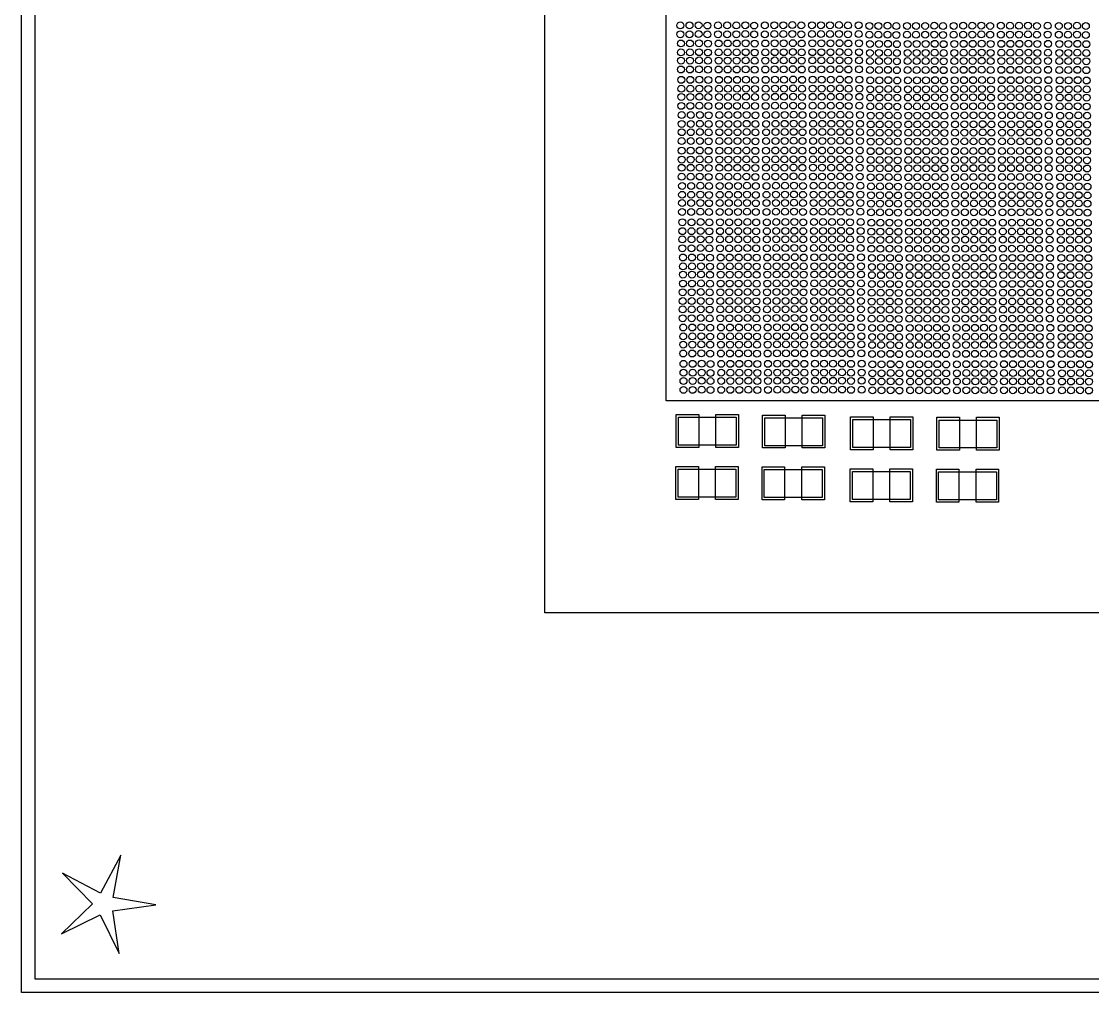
# Model space of a CAD drawing. Header units: millimetres. Extents: x 214 to 707, y -205 to 78.
# Drawn here: x 471 to 529.8, y -86.9 to -33.6 of the extents above; entities that cross this region are included whole.
import ezdxf

# ---------------------------------------------------------------- set-up
doc = ezdxf.new("R2010")
doc.units = ezdxf.units.MM
doc.layers.get('0').update_dxf_attribs({"linetype": 'CONTINUOUS', "lineweight": 25})

msp = doc.modelspace()

# ---------------------------------------------------------------- linework, layer by layer
for points in [[(471.035, 35.128), (601.182, 35.128), (601.182, -86.897), (471.035, -86.897)], [(471.787, 34.374), (600.498, 34.374), (600.498, -86.167), (471.787, -86.167)], [(499.764, 18.308), (565.756, 18.308), (565.756, -66.052), (499.764, -66.052)], [(506.424, 6.701), (559.411, 6.701), (559.411, -54.408), (506.424, -54.408)], [(506.982, -55.164), (508.222, -55.164), (508.222, -56.974), (506.982, -56.974)], [(509.164, -55.164), (510.403, -55.164), (510.403, -56.974), (509.164, -56.974)], [(511.717, -55.189), (512.956, -55.189), (512.956, -56.998), (511.717, -56.998)], [(513.898, -55.189), (515.138, -55.189), (515.138, -56.998), (513.898, -56.998)], [(507.106, -55.313), (510.279, -55.313), (510.279, -56.85), (507.106, -56.85)], [(511.841, -55.338), (515.014, -55.338), (515.014, -56.875), (511.841, -56.875)], [(516.55, -55.288), (517.79, -55.288), (517.79, -57.098), (516.55, -57.098)], [(516.674, -55.437), (519.847, -55.437), (519.847, -56.974), (516.674, -56.974)], [(518.732, -55.288), (519.971, -55.288), (519.971, -57.098), (518.732, -57.098)], [(521.285, -55.313), (522.525, -55.313), (522.525, -57.122), (521.285, -57.122)], [(521.409, -55.462), (524.582, -55.462), (524.582, -56.998), (521.409, -56.998)], [(523.467, -55.313), (524.706, -55.313), (524.706, -57.122), (523.467, -57.122)], [(506.957, -58.015), (508.197, -58.015), (508.197, -59.824), (506.957, -59.824)], [(507.081, -58.164), (510.254, -58.164), (510.254, -59.7), (507.081, -59.7)], [(509.139, -58.015), (510.378, -58.015), (510.378, -59.824), (509.139, -59.824)], [(511.692, -58.04), (512.931, -58.04), (512.931, -59.849), (511.692, -59.849)], [(511.816, -58.188), (514.989, -58.188), (514.989, -59.725), (511.816, -59.725)], [(513.873, -58.04), (515.113, -58.04), (515.113, -59.849), (513.873, -59.849)], [(516.526, -58.139), (517.765, -58.139), (517.765, -59.948), (516.526, -59.948)], [(518.707, -58.139), (519.947, -58.139), (519.947, -59.948), (518.707, -59.948)], [(521.26, -58.164), (522.5, -58.164), (522.5, -59.973), (521.26, -59.973)], [(523.442, -58.164), (524.681, -58.164), (524.681, -59.973), (523.442, -59.973)], [(516.65, -58.287), (519.823, -58.287), (519.823, -59.824), (516.65, -59.824)], [(521.384, -58.312), (524.557, -58.312), (524.557, -59.849), (521.384, -59.849)]]:
    msp.add_lwpolyline(points, close=True)
msp.add_lwpolyline([(476.062, -82.413), (478.409, -82.083), (476.073, -81.682), (476.485, -79.348), (475.381, -81.446), (473.288, -80.333), (474.943, -82.031), (473.237, -83.677), (475.363, -82.628), (476.402, -84.759), (476.062, -82.413)])
for centre in [(507.212, -33.796), (507.212, -34.284), (507.709, -33.796), (507.709, -34.284), (508.206, -33.787), (508.206, -34.275), (508.695, -33.805), (508.695, -34.293), (509.28, -33.796), (509.28, -34.284), (509.777, -33.796), (509.777, -34.284), (510.274, -33.796), (510.274, -34.284), (510.771, -33.787), (510.771, -34.275), (511.259, -33.805), (511.259, -34.293), (511.845, -33.796), (511.845, -34.284), (512.36, -33.787), (512.36, -34.275), (512.857, -33.787), (512.857, -34.275), (513.354, -33.778), (513.354, -34.266), (513.842, -33.796), (513.842, -34.284), (514.428, -33.787), (514.428, -34.275), (514.925, -33.787), (514.925, -34.275), (515.422, -33.787), (515.422, -34.275), (515.919, -33.778), (515.919, -34.266), (516.407, -33.796), (516.407, -34.284), (516.993, -33.787), (516.993, -34.275), (517.584, -33.824), (518.081, -33.824), (518.578, -33.815), (519.066, -33.833), (519.652, -33.824), (520.149, -33.824), (520.646, -33.824), (521.143, -33.815), (521.631, -33.833), (522.217, -33.824), (522.732, -33.815), (523.229, -33.815), (523.726, -33.806), (523.726, -34.294), (524.214, -33.824), (524.8, -33.815), (525.297, -33.815), (525.794, -33.815), (526.291, -33.806), (526.291, -34.294), (526.779, -33.824), (527.365, -33.815), (527.984, -33.824), (528.481, -33.824), (528.978, -33.815), (529.467, -33.833), (507.239, -34.79), (507.736, -34.79), (508.233, -34.781), (508.721, -34.799), (509.307, -34.79), (509.804, -34.79), (510.301, -34.79), (510.798, -34.781), (511.286, -34.799), (511.872, -34.79), (512.387, -34.781), (512.884, -34.781), (513.381, -34.772), (513.869, -34.79), (514.454, -34.781), (514.951, -34.781), (515.448, -34.781), (515.945, -34.772), (516.434, -34.79), (517.019, -34.781), (517.584, -34.312), (517.611, -34.818), (518.081, -34.312), (518.108, -34.818), (518.578, -34.303), (518.605, -34.809), (519.066, -34.321), (519.093, -34.827), (519.652, -34.312), (519.679, -34.818), (520.149, -34.312), (520.176, -34.818), (520.646, -34.312), (520.673, -34.818), (521.143, -34.303), (521.17, -34.809), (521.631, -34.321), (521.658, -34.827), (522.217, -34.312), (522.244, -34.818), (522.732, -34.303), (522.758, -34.809), (523.229, -34.303), (523.255, -34.809), (523.752, -34.8), (524.214, -34.312), (524.241, -34.818), (524.8, -34.303), (524.826, -34.809), (525.297, -34.303), (525.323, -34.809), (525.794, -34.303), (525.82, -34.809), (526.317, -34.8), (526.779, -34.312), (526.805, -34.818), (527.365, -34.303), (527.391, -34.809), (527.984, -34.312), (528.011, -34.818), (528.481, -34.312), (528.508, -34.818), (528.978, -34.303), (529.005, -34.809), (529.467, -34.321), (529.493, -34.827), (507.239, -35.278), (507.736, -35.278), (508.233, -35.269), (508.721, -35.287), (509.307, -35.278), (509.804, -35.278), (510.301, -35.278), (510.798, -35.269), (511.286, -35.287), (511.872, -35.278), (512.387, -35.269), (512.884, -35.269), (513.381, -35.26), (513.869, -35.278), (514.454, -35.269), (514.951, -35.269), (515.448, -35.269), (515.945, -35.26), (516.434, -35.278), (517.019, -35.269), (517.611, -35.306), (518.108, -35.306), (518.605, -35.297), (519.093, -35.315), (519.679, -35.306), (520.176, -35.306), (520.673, -35.306), (521.17, -35.297), (521.658, -35.315), (522.244, -35.306), (522.758, -35.297), (523.255, -35.297), (523.752, -35.288), (524.241, -35.306), (524.826, -35.297), (525.323, -35.297), (525.82, -35.297), (526.317, -35.288), (526.805, -35.306), (527.391, -35.297), (528.011, -35.306), (528.508, -35.306), (529.005, -35.297), (529.493, -35.315), (507.239, -35.731), (507.736, -35.731), (508.233, -35.722), (508.721, -35.739), (509.307, -35.731), (509.804, -35.731), (510.301, -35.731), (510.798, -35.722), (511.286, -35.739), (511.872, -35.731), (512.387, -35.722), (512.884, -35.722), (513.381, -35.713), (513.869, -35.731), (514.454, -35.722), (514.951, -35.722), (515.448, -35.722), (515.945, -35.713), (516.434, -35.731), (517.019, -35.722), (517.611, -35.759), (518.108, -35.759), (518.605, -35.75), (519.093, -35.768), (519.679, -35.759), (520.176, -35.759), (520.673, -35.759), (521.17, -35.75), (521.658, -35.768), (522.244, -35.759), (522.758, -35.75), (523.255, -35.75), (523.752, -35.741), (524.241, -35.759), (524.826, -35.75), (525.323, -35.75), (525.82, -35.75), (526.317, -35.741), (526.805, -35.759), (527.391, -35.75), (528.011, -35.759), (528.508, -35.759), (529.005, -35.75), (529.493, -35.768), (507.239, -36.219), (507.736, -36.219), (508.233, -36.21), (508.721, -36.228), (509.307, -36.219), (509.804, -36.219), (510.301, -36.219), (510.798, -36.21), (511.286, -36.228), (511.872, -36.219), (512.387, -36.21), (512.884, -36.21), (513.381, -36.201), (513.869, -36.219), (514.454, -36.21), (514.951, -36.21), (515.448, -36.21), (515.945, -36.201), (516.434, -36.219), (517.019, -36.21), (517.611, -36.247), (518.108, -36.247), (518.605, -36.238), (519.093, -36.256), (519.679, -36.247), (520.176, -36.247), (520.673, -36.247), (521.17, -36.238), (521.658, -36.256), (522.244, -36.247), (522.758, -36.238), (523.255, -36.238), (523.752, -36.229), (524.241, -36.247), (524.826, -36.238), (525.323, -36.238), (525.82, -36.238), (526.317, -36.229), (526.805, -36.247), (527.391, -36.238), (528.011, -36.247), (528.508, -36.247), (529.005, -36.238), (529.493, -36.256), (507.257, -36.786), (507.754, -36.786), (508.251, -36.777), (508.739, -36.795), (509.325, -36.786), (509.822, -36.786), (510.319, -36.786), (510.816, -36.777), (511.304, -36.795), (511.89, -36.786), (512.404, -36.777), (512.901, -36.777), (513.398, -36.768), (513.887, -36.786), (514.472, -36.777), (514.969, -36.777), (515.466, -36.777), (515.963, -36.768), (516.451, -36.786), (517.037, -36.777), (517.629, -36.814), (518.126, -36.814), (518.623, -36.805), (519.111, -36.823), (519.697, -36.814), (520.194, -36.814), (520.691, -36.814), (521.188, -36.805), (521.676, -36.823), (522.262, -36.814), (522.776, -36.805), (523.273, -36.805), (523.77, -36.796), (524.258, -36.814), (524.844, -36.805), (525.341, -36.805), (525.838, -36.805), (526.335, -36.796), (526.823, -36.814), (527.409, -36.805), (528.029, -36.814), (528.526, -36.814), (529.023, -36.805), (529.511, -36.823), (507.257, -37.274), (507.257, -37.726), (507.754, -37.274), (507.754, -37.726), (508.251, -37.265), (508.251, -37.718), (508.739, -37.283), (508.739, -37.735), (509.325, -37.274), (509.325, -37.726), (509.822, -37.274), (509.822, -37.726), (510.319, -37.274), (510.319, -37.726), (510.816, -37.265), (510.816, -37.718), (511.304, -37.283), (511.304, -37.735), (511.89, -37.274), (511.89, -37.726), (512.404, -37.265), (512.404, -37.718), (512.901, -37.265), (512.901, -37.718), (513.398, -37.256), (513.398, -37.709), (513.887, -37.274), (513.887, -37.726), (514.472, -37.265), (514.472, -37.718), (514.969, -37.265), (514.969, -37.718), (515.466, -37.265), (515.466, -37.718), (515.963, -37.256), (515.963, -37.709), (516.451, -37.274), (516.451, -37.726), (517.037, -37.265), (517.037, -37.718), (517.629, -37.302), (517.629, -37.755), (518.126, -37.302), (518.126, -37.755), (518.623, -37.293), (518.623, -37.746), (519.111, -37.311), (519.111, -37.763), (519.697, -37.302), (519.697, -37.755), (520.194, -37.302), (520.194, -37.755), (520.691, -37.302), (520.691, -37.755), (521.188, -37.293), (521.188, -37.746), (521.676, -37.311), (521.676, -37.763), (522.262, -37.302), (522.262, -37.755), (522.776, -37.293), (522.776, -37.746), (523.273, -37.293), (523.273, -37.746), (523.77, -37.284), (523.77, -37.737), (524.258, -37.302), (524.258, -37.755), (524.844, -37.293), (524.844, -37.746), (525.341, -37.293), (525.341, -37.746), (525.838, -37.293), (525.838, -37.746), (526.335, -37.284), (526.335, -37.737), (526.823, -37.302), (526.823, -37.755), (527.409, -37.293), (527.409, -37.746), (528.029, -37.302), (528.029, -37.755), (528.526, -37.302), (528.526, -37.755), (529.023, -37.293), (529.023, -37.746), (529.511, -37.311), (529.511, -37.763), (507.257, -38.215), (507.754, -38.215), (508.251, -38.206), (508.739, -38.223), (509.325, -38.215), (509.822, -38.215), (510.319, -38.215), (510.816, -38.206), (511.304, -38.223), (511.89, -38.215), (512.404, -38.206), (512.901, -38.206), (513.398, -38.197), (513.887, -38.215), (514.472, -38.206), (514.969, -38.206), (515.466, -38.206), (515.963, -38.197), (516.451, -38.215), (517.037, -38.206), (517.629, -38.243), (518.126, -38.243), (518.623, -38.234), (519.111, -38.252), (519.697, -38.243), (520.194, -38.243), (520.691, -38.243), (521.188, -38.234), (521.676, -38.252), (522.262, -38.243), (522.776, -38.234), (523.273, -38.234), (523.77, -38.225), (524.258, -38.243), (524.844, -38.234), (525.341, -38.234), (525.838, -38.234), (526.335, -38.225), (526.823, -38.243), (527.409, -38.234), (528.029, -38.243), (528.526, -38.243), (529.023, -38.234), (529.511, -38.252), (507.284, -38.72), (507.781, -38.72), (508.278, -38.712), (508.766, -38.729), (509.351, -38.72), (509.848, -38.72), (510.345, -38.72), (510.842, -38.712), (511.331, -38.729), (511.916, -38.72), (512.431, -38.712), (512.928, -38.712), (513.425, -38.703), (513.913, -38.72), (514.499, -38.712), (514.996, -38.712), (515.493, -38.712), (515.99, -38.703), (516.478, -38.72), (517.064, -38.712), (517.655, -38.749), (518.152, -38.749), (518.649, -38.74), (519.138, -38.757), (519.723, -38.749), (520.22, -38.749), (520.717, -38.749), (521.214, -38.74), (521.702, -38.757), (522.288, -38.749), (522.803, -38.74), (523.3, -38.74), (523.797, -38.731), (524.285, -38.749), (524.871, -38.74), (525.368, -38.74), (525.865, -38.74), (526.362, -38.731), (526.85, -38.749), (527.436, -38.74), (528.056, -38.749), (528.553, -38.749), (529.05, -38.74), (529.538, -38.757), (507.284, -39.209), (507.781, -39.209), (508.278, -39.2), (508.766, -39.217), (509.351, -39.209), (509.848, -39.209), (510.345, -39.209), (510.842, -39.2), (511.331, -39.217), (511.916, -39.209), (512.431, -39.2), (512.928, -39.2), (513.425, -39.191), (513.913, -39.209), (514.499, -39.2), (514.996, -39.2), (515.493, -39.2), (515.99, -39.191), (516.478, -39.209), (517.064, -39.2), (517.655, -39.237), (518.152, -39.237), (518.649, -39.228), (519.138, -39.246), (519.723, -39.237), (520.22, -39.237), (520.717, -39.237), (521.214, -39.228), (521.702, -39.246), (522.288, -39.237), (522.803, -39.228), (523.3, -39.228), (523.797, -39.219), (524.285, -39.237), (524.871, -39.228), (525.368, -39.228), (525.865, -39.228), (526.362, -39.219), (526.85, -39.237), (527.436, -39.228), (528.056, -39.237), (528.553, -39.237), (529.05, -39.228), (529.538, -39.246), (507.284, -39.661), (507.284, -40.149), (507.781, -39.661), (507.781, -40.149), (508.278, -39.652), (508.278, -40.14), (508.766, -39.67), (508.766, -40.158), (509.351, -39.661), (509.351, -40.149), (509.848, -39.661), (509.848, -40.149), (510.345, -39.661), (510.345, -40.149), (510.842, -39.652), (510.842, -40.14), (511.331, -39.67), (511.331, -40.158), (511.916, -39.661), (511.916, -40.149), (512.431, -39.652), (512.431, -40.14), (512.928, -39.652), (512.928, -40.14), (513.425, -39.643), (513.425, -40.132), (513.913, -39.661), (513.913, -40.149), (514.499, -39.652), (514.499, -40.14), (514.996, -39.652), (514.996, -40.14), (515.493, -39.652), (515.493, -40.14), (515.99, -39.643), (515.99, -40.132), (516.478, -39.661), (516.478, -40.149), (517.064, -39.652), (517.064, -40.14), (517.655, -39.689), (518.152, -39.689), (518.649, -39.68), (518.649, -40.169), (519.138, -39.698), (519.723, -39.689), (520.22, -39.689), (520.717, -39.689), (521.214, -39.68), (521.214, -40.169), (521.702, -39.698), (522.288, -39.689), (522.803, -39.68), (522.803, -40.169), (523.3, -39.68), (523.3, -40.169), (523.797, -39.672), (523.797, -40.16), (524.285, -39.689), (524.871, -39.68), (524.871, -40.169), (525.368, -39.68), (525.368, -40.169), (525.865, -39.68), (525.865, -40.169), (526.362, -39.672), (526.362, -40.16), (526.85, -39.689), (527.436, -39.68), (527.436, -40.169), (528.056, -39.689), (528.553, -39.689), (529.05, -39.68), (529.05, -40.169), (529.538, -39.698), (507.277, -40.675), (507.774, -40.675), (508.271, -40.666), (508.759, -40.684), (509.345, -40.675), (509.842, -40.675), (510.339, -40.675), (510.836, -40.666), (511.324, -40.684), (511.91, -40.675), (512.425, -40.666), (512.922, -40.666), (513.419, -40.657), (513.907, -40.675), (514.492, -40.666), (514.989, -40.666), (515.486, -40.666), (515.983, -40.657), (516.472, -40.675), (517.057, -40.666), (517.649, -40.703), (517.655, -40.177), (518.146, -40.703), (518.152, -40.177), (518.643, -40.694), (519.131, -40.712), (519.138, -40.186), (519.717, -40.703), (519.723, -40.177), (520.214, -40.703), (520.22, -40.177), (520.711, -40.703), (520.717, -40.177), (521.208, -40.694), (521.696, -40.712), (521.702, -40.186), (522.282, -40.703), (522.288, -40.177), (522.796, -40.694), (523.293, -40.694), (523.79, -40.685), (524.279, -40.703), (524.285, -40.177), (524.864, -40.694), (525.361, -40.694), (525.858, -40.694), (526.355, -40.685), (526.843, -40.703), (526.85, -40.177), (527.429, -40.694), (528.049, -40.703), (528.056, -40.177), (528.546, -40.703), (528.553, -40.177), (529.043, -40.694), (529.531, -40.712), (529.538, -40.186), (507.277, -41.163), (507.774, -41.163), (508.271, -41.154), (508.759, -41.172), (509.345, -41.163), (509.842, -41.163), (510.339, -41.163), (510.836, -41.154), (511.324, -41.172), (511.91, -41.163), (512.425, -41.154), (512.922, -41.154), (513.419, -41.145), (513.907, -41.163), (514.492, -41.154), (514.989, -41.154), (515.486, -41.154), (515.983, -41.145), (516.472, -41.163), (517.057, -41.154), (517.649, -41.191), (518.146, -41.191), (518.643, -41.182), (519.131, -41.2), (519.717, -41.191), (520.214, -41.191), (520.711, -41.191), (521.208, -41.182), (521.696, -41.2), (522.282, -41.191), (522.796, -41.182), (523.293, -41.182), (523.79, -41.173), (524.279, -41.191), (524.864, -41.182), (525.361, -41.182), (525.858, -41.182), (526.355, -41.173), (526.843, -41.191), (527.429, -41.182), (528.049, -41.191), (528.546, -41.191), (529.043, -41.182), (529.531, -41.2), (507.277, -41.616), (507.774, -41.616), (508.271, -41.607), (508.759, -41.625), (509.345, -41.616), (509.842, -41.616), (510.339, -41.616), (510.836, -41.607), (511.324, -41.625), (511.91, -41.616), (512.425, -41.607), (512.922, -41.607), (513.419, -41.598), (513.907, -41.616), (514.492, -41.607), (514.989, -41.607), (515.486, -41.607), (515.983, -41.598), (516.472, -41.616), (517.057, -41.607), (517.649, -41.644), (518.146, -41.644), (518.643, -41.635), (519.131, -41.653), (519.717, -41.644), (520.214, -41.644), (520.711, -41.644), (521.208, -41.635), (521.696, -41.653), (522.282, -41.644), (522.796, -41.635), (523.293, -41.635), (523.79, -41.626), (524.279, -41.644), (524.864, -41.635), (525.361, -41.635), (525.858, -41.635), (526.355, -41.626), (526.843, -41.644), (527.429, -41.635), (528.049, -41.644), (528.546, -41.644), (529.043, -41.635), (529.531, -41.653), (507.277, -42.104), (507.774, -42.104), (508.271, -42.095), (508.759, -42.113), (509.345, -42.104), (509.842, -42.104), (510.339, -42.104), (510.836, -42.095), (511.324, -42.113), (511.91, -42.104), (512.425, -42.095), (512.922, -42.095), (513.419, -42.086), (513.907, -42.104), (514.492, -42.095), (514.989, -42.095), (515.486, -42.095), (515.983, -42.086), (516.472, -42.104), (517.057, -42.095), (517.649, -42.132), (518.146, -42.132), (518.643, -42.123), (519.131, -42.141), (519.717, -42.132), (520.214, -42.132), (520.711, -42.132), (521.208, -42.123), (521.696, -42.141), (522.282, -42.132), (522.796, -42.123), (523.293, -42.123), (523.79, -42.114), (524.279, -42.132), (524.864, -42.123), (525.361, -42.123), (525.858, -42.123), (526.355, -42.114), (526.843, -42.132), (527.429, -42.123), (528.049, -42.132), (528.546, -42.132), (529.043, -42.123), (529.531, -42.141), (507.304, -42.61), (507.304, -43.098), (507.801, -42.61), (507.801, -43.098), (508.298, -42.601), (508.298, -43.089), (508.786, -42.619), (508.786, -43.107), (509.372, -42.61), (509.372, -43.098), (509.869, -42.61), (509.869, -43.098), (510.366, -42.61), (510.366, -43.098), (510.863, -42.601), (510.863, -43.089), (511.351, -42.619), (511.351, -43.107), (511.936, -42.61), (511.936, -43.098), (512.451, -42.601), (512.451, -43.089), (512.948, -42.601), (512.948, -43.089), (513.445, -42.592), (513.445, -43.08), (513.933, -42.61), (513.933, -43.098), (514.519, -42.601), (514.519, -43.089), (515.016, -42.601), (515.016, -43.089), (515.513, -42.601), (515.513, -43.089), (516.01, -42.592), (516.01, -43.08), (516.498, -42.61), (516.498, -43.098), (517.084, -42.601), (517.084, -43.089), (517.676, -42.638), (518.173, -42.638), (518.67, -42.629), (519.158, -42.647), (519.743, -42.638), (520.24, -42.638), (520.737, -42.638), (521.234, -42.629), (521.723, -42.647), (522.308, -42.638), (522.823, -42.629), (523.32, -42.629), (523.817, -42.62), (523.817, -43.108), (524.305, -42.638), (524.891, -42.629), (525.388, -42.629), (525.885, -42.629), (526.382, -42.62), (526.382, -43.108), (526.87, -42.638), (527.456, -42.629), (528.076, -42.638), (528.573, -42.638), (529.07, -42.629), (529.558, -42.647), (507.304, -43.55), (507.801, -43.55), (508.298, -43.542), (508.786, -43.559), (509.372, -43.55), (509.869, -43.55), (510.366, -43.55), (510.863, -43.542), (511.351, -43.559), (511.936, -43.55), (512.451, -43.542), (512.948, -43.542), (513.445, -43.533), (513.933, -43.55), (514.519, -43.542), (515.016, -43.542), (515.513, -43.542), (516.01, -43.533), (516.498, -43.55), (517.084, -43.542), (517.676, -43.126), (517.676, -43.579), (518.173, -43.126), (518.173, -43.579), (518.67, -43.117), (518.67, -43.57), (519.158, -43.135), (519.158, -43.587), (519.743, -43.126), (519.743, -43.579), (520.24, -43.126), (520.24, -43.579), (520.737, -43.126), (520.737, -43.579), (521.234, -43.117), (521.234, -43.57), (521.723, -43.135), (521.723, -43.587), (522.308, -43.126), (522.308, -43.579), (522.823, -43.117), (522.823, -43.57), (523.32, -43.117), (523.32, -43.57), (523.817, -43.561), (524.305, -43.126), (524.305, -43.579), (524.891, -43.117), (524.891, -43.57), (525.388, -43.117), (525.388, -43.57), (525.885, -43.117), (525.885, -43.57), (526.382, -43.561), (526.87, -43.126), (526.87, -43.579), (527.456, -43.117), (527.456, -43.57), (528.076, -43.126), (528.076, -43.579), (528.573, -43.126), (528.573, -43.579), (529.07, -43.117), (529.07, -43.57), (529.558, -43.135), (529.558, -43.587), (507.304, -44.039), (507.801, -44.039), (508.298, -44.03), (508.786, -44.047), (509.372, -44.039), (509.869, -44.039), (510.366, -44.039), (510.863, -44.03), (511.351, -44.047), (511.936, -44.039), (512.451, -44.03), (512.948, -44.03), (513.445, -44.021), (513.933, -44.039), (514.519, -44.03), (515.016, -44.03), (515.513, -44.03), (516.01, -44.021), (516.498, -44.039), (517.084, -44.03), (517.676, -44.067), (518.173, -44.067), (518.67, -44.058), (519.158, -44.076), (519.743, -44.067), (520.24, -44.067), (520.737, -44.067), (521.234, -44.058), (521.723, -44.076), (522.308, -44.067), (522.823, -44.058), (523.32, -44.058), (523.817, -44.049), (524.305, -44.067), (524.891, -44.058), (525.388, -44.058), (525.885, -44.058), (526.382, -44.049), (526.87, -44.067), (527.456, -44.058), (528.076, -44.067), (528.573, -44.067), (529.07, -44.058), (529.558, -44.076), (507.322, -44.606), (507.819, -44.606), (508.316, -44.597), (508.804, -44.614), (509.389, -44.606), (509.886, -44.606), (510.383, -44.606), (510.88, -44.597), (511.369, -44.614), (511.954, -44.606), (512.469, -44.597), (512.966, -44.597), (513.463, -44.588), (513.951, -44.606), (514.537, -44.597), (515.034, -44.597), (515.531, -44.597), (516.028, -44.588), (516.516, -44.606), (517.102, -44.597), (517.693, -44.634), (518.19, -44.634), (518.687, -44.625), (519.176, -44.643), (519.761, -44.634), (520.258, -44.634), (520.755, -44.634), (521.252, -44.625), (521.74, -44.643), (522.326, -44.634), (522.841, -44.625), (523.338, -44.625), (523.835, -44.616), (524.323, -44.634), (524.909, -44.625), (525.406, -44.625), (525.903, -44.625), (526.4, -44.616), (526.888, -44.634), (527.474, -44.625), (528.094, -44.634), (528.591, -44.634), (529.088, -44.625), (529.576, -44.643), (507.322, -45.094), (507.819, -45.094), (508.316, -45.085), (508.804, -45.103), (509.389, -45.094), (509.886, -45.094), (510.383, -45.094), (510.88, -45.085), (511.369, -45.103), (511.954, -45.094), (512.469, -45.085), (512.966, -45.085), (513.463, -45.076), (513.951, -45.094), (514.537, -45.085), (515.034, -45.085), (515.531, -45.085), (516.028, -45.076), (516.516, -45.094), (517.102, -45.085), (517.693, -45.122), (518.19, -45.122), (518.687, -45.113), (519.176, -45.131), (519.761, -45.122), (520.258, -45.122), (520.755, -45.122), (521.252, -45.113), (521.74, -45.131), (522.326, -45.122), (522.841, -45.113), (523.338, -45.113), (523.835, -45.104), (524.323, -45.122), (524.909, -45.113), (525.406, -45.113), (525.903, -45.113), (526.4, -45.104), (526.888, -45.122), (527.474, -45.113), (528.094, -45.122), (528.591, -45.122), (529.088, -45.113), (529.576, -45.131), (507.322, -45.546), (507.322, -46.034), (507.819, -45.546), (507.819, -46.034), (508.316, -45.537), (508.316, -46.025), (508.804, -45.555), (508.804, -46.043), (509.389, -45.546), (509.389, -46.034), (509.886, -45.546), (509.886, -46.034), (510.383, -45.546), (510.383, -46.034), (510.88, -45.537), (510.88, -46.025), (511.369, -45.555), (511.369, -46.043), (511.954, -45.546), (511.954, -46.034), (512.469, -45.537), (512.469, -46.025), (512.966, -45.537), (512.966, -46.025), (513.463, -45.529), (513.463, -46.017), (513.951, -45.546), (513.951, -46.034), (514.537, -45.537), (514.537, -46.025), (515.034, -45.537), (515.034, -46.025), (515.531, -45.537), (515.531, -46.025), (516.028, -45.529), (516.028, -46.017), (516.516, -45.546), (516.516, -46.034), (517.102, -45.537), (517.102, -46.025), (517.693, -45.574), (518.19, -45.574), (518.687, -45.566), (518.687, -46.054), (519.176, -45.583), (519.761, -45.574), (520.258, -45.574), (520.755, -45.574), (521.252, -45.566), (521.252, -46.054), (521.74, -45.583), (522.326, -45.574), (522.841, -45.566), (522.841, -46.054), (523.338, -45.566), (523.338, -46.054), (523.835, -45.557), (523.835, -46.045), (524.323, -45.574), (524.909, -45.566), (524.909, -46.054), (525.406, -45.566), (525.406, -46.054), (525.903, -45.566), (525.903, -46.054), (526.4, -45.557), (526.4, -46.045), (526.888, -45.574), (527.474, -45.566), (527.474, -46.054), (528.094, -45.574), (528.591, -45.574), (529.088, -45.566), (529.088, -46.054), (529.576, -45.583), (507.348, -46.54), (507.845, -46.54), (508.342, -46.531), (508.83, -46.549), (509.416, -46.54), (509.913, -46.54), (510.41, -46.54), (510.907, -46.531), (511.395, -46.549), (511.981, -46.54), (512.496, -46.531), (512.993, -46.531), (513.49, -46.522), (513.978, -46.54), (514.564, -46.531), (515.061, -46.531), (515.558, -46.531), (516.055, -46.522), (516.543, -46.54), (517.128, -46.531), (517.693, -46.063), (517.72, -46.568), (518.19, -46.063), (518.217, -46.568), (518.714, -46.56), (519.176, -46.071), (519.202, -46.577), (519.761, -46.063), (519.788, -46.568), (520.258, -46.063), (520.285, -46.568), (520.755, -46.063), (520.782, -46.568), (521.279, -46.56), (521.74, -46.071), (521.767, -46.577), (522.326, -46.063), (522.353, -46.568), (522.868, -46.56), (523.365, -46.56), (523.862, -46.551), (524.323, -46.063), (524.35, -46.568), (524.935, -46.56), (525.432, -46.56), (525.929, -46.56), (526.426, -46.551), (526.888, -46.063), (526.915, -46.568), (527.5, -46.56), (528.094, -46.063), (528.12, -46.568), (528.591, -46.063), (528.617, -46.568), (529.114, -46.56), (529.576, -46.071), (529.602, -46.577), (507.348, -47.028), (507.845, -47.028), (508.342, -47.019), (508.83, -47.037), (509.416, -47.028), (509.913, -47.028), (510.41, -47.028), (510.907, -47.019), (511.395, -47.037), (511.981, -47.028), (512.496, -47.019), (512.993, -47.019), (513.49, -47.011), (513.978, -47.028), (514.564, -47.019), (515.061, -47.019), (515.558, -47.019), (516.055, -47.011), (516.543, -47.028), (517.128, -47.019), (517.72, -47.057), (518.217, -47.057), (518.714, -47.048), (519.202, -47.065), (519.788, -47.057), (520.285, -47.057), (520.782, -47.057), (521.279, -47.048), (521.767, -47.065), (522.353, -47.057), (522.868, -47.048), (523.365, -47.048), (523.862, -47.039), (524.35, -47.057), (524.935, -47.048), (525.432, -47.048), (525.929, -47.048), (526.426, -47.039), (526.915, -47.057), (527.5, -47.048), (528.12, -47.057), (528.617, -47.057), (529.114, -47.048), (529.602, -47.065), (507.348, -47.481), (507.845, -47.481), (508.342, -47.472), (508.83, -47.49), (509.416, -47.481), (509.913, -47.481), (510.41, -47.481), (510.907, -47.472), (511.395, -47.49), (511.981, -47.481), (512.496, -47.472), (512.993, -47.472), (513.49, -47.463), (513.978, -47.481), (514.564, -47.472), (515.061, -47.472), (515.558, -47.472), (516.055, -47.463), (516.543, -47.481), (517.128, -47.472), (517.72, -47.509), (518.217, -47.509), (518.714, -47.5), (519.202, -47.518), (519.788, -47.509), (520.285, -47.509), (520.782, -47.509), (521.279, -47.5), (521.767, -47.518), (522.353, -47.509), (522.868, -47.5), (523.365, -47.5), (523.862, -47.491), (524.35, -47.509), (524.935, -47.5), (525.432, -47.5), (525.929, -47.5), (526.426, -47.491), (526.915, -47.509), (527.5, -47.5), (528.12, -47.509), (528.617, -47.509), (529.114, -47.5), (529.602, -47.518), (507.348, -47.969), (507.845, -47.969), (508.342, -47.96), (508.83, -47.978), (509.416, -47.969), (509.913, -47.969), (510.41, -47.969), (510.907, -47.96), (511.395, -47.978), (511.981, -47.969), (512.496, -47.96), (512.993, -47.96), (513.49, -47.951), (513.978, -47.969), (514.564, -47.96), (515.061, -47.96), (515.558, -47.96), (516.055, -47.951), (516.543, -47.969), (517.128, -47.96), (517.72, -47.997), (518.217, -47.997), (518.714, -47.988), (519.202, -48.006), (519.788, -47.997), (520.285, -47.997), (520.782, -47.997), (521.279, -47.988), (521.767, -48.006), (522.353, -47.997), (522.868, -47.988), (523.365, -47.988), (523.862, -47.98), (524.35, -47.997), (524.935, -47.988), (525.432, -47.988), (525.929, -47.988), (526.426, -47.98), (526.915, -47.997), (527.5, -47.988), (528.12, -47.997), (528.617, -47.997), (529.114, -47.988), (529.602, -48.006), (507.336, -48.447), (507.336, -48.935), (507.833, -48.447), (507.833, -48.935), (508.33, -48.438), (508.33, -48.926), (508.819, -48.456), (508.819, -48.944), (509.404, -48.447), (509.404, -48.935), (509.901, -48.447), (509.901, -48.935), (510.398, -48.447), (510.398, -48.935), (510.895, -48.438), (510.895, -48.926), (511.383, -48.456), (511.383, -48.944), (511.969, -48.447), (511.969, -48.935), (512.484, -48.438), (512.484, -48.926), (512.981, -48.438), (512.981, -48.926), (513.478, -48.429), (513.478, -48.917), (513.966, -48.447), (513.966, -48.935), (514.552, -48.438), (514.552, -48.926), (515.049, -48.438), (515.049, -48.926), (515.546, -48.438), (515.546, -48.926), (516.043, -48.429), (516.043, -48.917), (516.531, -48.447), (516.531, -48.935), (517.117, -48.438), (517.117, -48.926), (517.708, -48.475), (517.708, -48.963), (518.205, -48.475), (518.205, -48.963), (518.702, -48.466), (518.702, -48.955), (519.19, -48.484), (519.19, -48.972), (519.776, -48.475), (519.776, -48.963), (520.273, -48.475), (520.273, -48.963), (520.77, -48.475), (520.77, -48.963), (521.267, -48.466), (521.267, -48.955), (521.755, -48.484), (521.755, -48.972), (522.341, -48.475), (522.341, -48.963), (522.856, -48.466), (522.856, -48.955), (523.353, -48.466), (523.353, -48.955), (523.85, -48.458), (523.85, -48.946), (524.338, -48.475), (524.338, -48.963), (524.924, -48.466), (524.924, -48.955), (525.421, -48.466), (525.421, -48.955), (525.918, -48.466), (525.918, -48.955), (526.415, -48.458), (526.415, -48.946), (526.903, -48.475), (526.903, -48.963), (527.489, -48.466), (527.489, -48.955), (528.108, -48.475), (528.108, -48.963), (528.605, -48.475), (528.605, -48.963), (529.102, -48.466), (529.102, -48.955), (529.591, -48.484), (529.591, -48.972), (507.336, -49.388), (507.833, -49.388), (508.33, -49.379), (508.819, -49.397), (509.404, -49.388), (509.901, -49.388), (510.398, -49.388), (510.895, -49.379), (511.383, -49.397), (511.969, -49.388), (512.484, -49.379), (512.981, -49.379), (513.478, -49.37), (513.966, -49.388), (514.552, -49.379), (515.049, -49.379), (515.546, -49.379), (516.043, -49.37), (516.531, -49.388), (517.117, -49.379), (517.708, -49.416), (518.205, -49.416), (518.702, -49.407), (519.19, -49.425), (519.776, -49.416), (520.273, -49.416), (520.77, -49.416), (521.267, -49.407), (521.755, -49.425), (522.341, -49.416), (522.856, -49.407), (523.353, -49.407), (523.85, -49.398), (524.338, -49.416), (524.924, -49.407), (525.421, -49.407), (525.918, -49.407), (526.415, -49.398), (526.903, -49.416), (527.489, -49.407), (528.108, -49.416), (528.605, -49.416), (529.102, -49.407), (529.591, -49.425), (507.336, -49.876), (507.833, -49.876), (508.33, -49.867), (508.819, -49.885), (509.404, -49.876), (509.901, -49.876), (510.398, -49.876), (510.895, -49.867), (511.383, -49.885), (511.969, -49.876), (512.484, -49.867), (512.981, -49.867), (513.478, -49.858), (513.966, -49.876), (514.552, -49.867), (515.049, -49.867), (515.546, -49.867), (516.043, -49.858), (516.531, -49.876), (517.117, -49.867), (517.708, -49.904), (518.205, -49.904), (518.702, -49.895), (519.19, -49.913), (519.776, -49.904), (520.273, -49.904), (520.77, -49.904), (521.267, -49.895), (521.755, -49.913), (522.341, -49.904), (522.856, -49.895), (523.353, -49.895), (523.85, -49.886), (524.338, -49.904), (524.924, -49.895), (525.421, -49.895), (525.918, -49.895), (526.415, -49.886), (526.903, -49.904), (527.489, -49.895), (528.108, -49.904), (528.605, -49.904), (529.102, -49.895), (529.591, -49.913), (507.363, -50.382), (507.86, -50.382), (508.357, -50.373), (508.845, -50.391), (509.431, -50.382), (509.928, -50.382), (510.425, -50.382), (510.922, -50.373), (511.41, -50.391), (511.996, -50.382), (512.511, -50.373), (513.007, -50.373), (513.504, -50.364), (513.993, -50.382), (514.578, -50.373), (515.075, -50.373), (515.572, -50.373), (516.069, -50.364), (516.557, -50.382), (517.143, -50.373), (517.735, -50.41), (518.232, -50.41), (518.729, -50.401), (519.217, -50.419), (519.803, -50.41), (520.3, -50.41), (520.797, -50.41), (521.294, -50.401), (521.782, -50.419), (522.368, -50.41), (522.882, -50.401), (523.379, -50.401), (523.876, -50.392), (524.365, -50.41), (524.95, -50.401), (525.447, -50.401), (525.944, -50.401), (526.441, -50.392), (526.929, -50.41), (527.515, -50.401), (528.135, -50.41), (528.632, -50.41), (529.129, -50.401), (529.617, -50.419), (507.363, -50.87), (507.363, -51.323), (507.86, -50.87), (507.86, -51.323), (508.357, -50.861), (508.357, -51.314), (508.845, -50.879), (508.845, -51.331), (509.431, -50.87), (509.431, -51.323), (509.928, -50.87), (509.928, -51.323), (510.425, -50.87), (510.425, -51.323), (510.922, -50.861), (510.922, -51.314), (511.41, -50.879), (511.41, -51.331), (511.996, -50.87), (511.996, -51.323), (512.511, -50.861), (512.511, -51.314), (513.007, -50.861), (513.007, -51.314), (513.504, -50.852), (513.504, -51.305), (513.993, -50.87), (513.993, -51.323), (514.578, -50.861), (514.578, -51.314), (515.075, -50.861), (515.075, -51.314), (515.572, -50.861), (515.572, -51.314), (516.069, -50.852), (516.069, -51.305), (516.557, -50.87), (516.557, -51.323), (517.143, -50.861), (517.143, -51.314), (517.735, -50.898), (518.232, -50.898), (518.729, -50.889), (518.729, -51.342), (519.217, -50.907), (519.803, -50.898), (520.3, -50.898), (520.797, -50.898), (521.294, -50.889), (521.294, -51.342), (521.782, -50.907), (522.368, -50.898), (522.882, -50.889), (522.882, -51.342), (523.379, -50.889), (523.379, -51.342), (523.876, -50.88), (523.876, -51.333), (524.365, -50.898), (524.95, -50.889), (524.95, -51.342), (525.447, -50.889), (525.447, -51.342), (525.944, -50.889), (525.944, -51.342), (526.441, -50.88), (526.441, -51.333), (526.929, -50.898), (527.515, -50.889), (527.515, -51.342), (528.135, -50.898), (528.632, -50.898), (529.129, -50.889), (529.129, -51.342), (529.617, -50.907), (507.363, -51.811), (507.86, -51.811), (508.357, -51.802), (508.845, -51.82), (509.431, -51.811), (509.928, -51.811), (510.425, -51.811), (510.922, -51.802), (511.41, -51.82), (511.996, -51.811), (512.511, -51.802), (513.007, -51.802), (513.504, -51.793), (513.993, -51.811), (514.578, -51.802), (515.075, -51.802), (515.572, -51.802), (516.069, -51.793), (516.557, -51.811), (517.143, -51.802), (517.735, -51.351), (517.735, -51.839), (518.232, -51.351), (518.232, -51.839), (518.729, -51.83), (519.217, -51.36), (519.217, -51.848), (519.803, -51.351), (519.803, -51.839), (520.3, -51.351), (520.3, -51.839), (520.797, -51.351), (520.797, -51.839), (521.294, -51.83), (521.782, -51.36), (521.782, -51.848), (522.368, -51.351), (522.368, -51.839), (522.882, -51.83), (523.379, -51.83), (523.876, -51.821), (524.365, -51.351), (524.365, -51.839), (524.95, -51.83), (525.447, -51.83), (525.944, -51.83), (526.441, -51.821), (526.929, -51.351), (526.929, -51.839), (527.515, -51.83), (528.135, -51.351), (528.135, -51.839), (528.632, -51.351), (528.632, -51.839), (529.129, -51.83), (529.617, -51.36), (529.617, -51.848), (507.381, -52.378), (507.878, -52.378), (508.375, -52.369), (508.863, -52.387), (509.449, -52.378), (509.946, -52.378), (510.443, -52.378), (510.94, -52.369), (511.428, -52.387), (512.014, -52.378), (512.528, -52.369), (513.025, -52.369), (513.522, -52.36), (514.01, -52.378), (514.596, -52.369), (515.093, -52.369), (515.59, -52.369), (516.087, -52.36), (516.575, -52.378), (517.161, -52.369), (517.753, -52.406), (518.25, -52.406), (518.747, -52.397), (519.235, -52.415), (519.821, -52.406), (520.318, -52.406), (520.815, -52.406), (521.312, -52.397), (521.8, -52.415), (522.386, -52.406), (522.9, -52.397), (523.397, -52.397), (523.894, -52.388), (524.382, -52.406), (524.968, -52.397), (525.465, -52.397), (525.962, -52.397), (526.459, -52.388), (526.947, -52.406), (527.533, -52.397), (528.153, -52.406), (528.65, -52.406), (529.147, -52.397), (529.635, -52.415), (507.381, -52.866), (507.878, -52.866), (508.375, -52.857), (508.863, -52.875), (509.449, -52.866), (509.946, -52.866), (510.443, -52.866), (510.94, -52.857), (511.428, -52.875), (512.014, -52.866), (512.528, -52.857), (513.025, -52.857), (513.522, -52.848), (514.01, -52.866), (514.596, -52.857), (515.093, -52.857), (515.59, -52.857), (516.087, -52.848), (516.575, -52.866), (517.161, -52.857), (517.753, -52.894), (518.25, -52.894), (518.747, -52.885), (519.235, -52.903), (519.821, -52.894), (520.318, -52.894), (520.815, -52.894), (521.312, -52.885), (521.8, -52.903), (522.386, -52.894), (522.9, -52.885), (523.397, -52.885), (523.894, -52.876), (524.382, -52.894), (524.968, -52.885), (525.465, -52.885), (525.962, -52.885), (526.459, -52.876), (526.947, -52.894), (527.533, -52.885), (528.153, -52.894), (528.65, -52.894), (529.147, -52.885), (529.635, -52.903), (507.381, -53.318), (507.878, -53.318), (508.375, -53.31), (508.863, -53.327), (509.449, -53.318), (509.946, -53.318), (510.443, -53.318), (510.94, -53.31), (511.428, -53.327), (512.014, -53.318), (512.528, -53.31), (513.025, -53.31), (513.522, -53.301), (514.01, -53.318), (514.596, -53.31), (515.093, -53.31), (515.59, -53.31), (516.087, -53.301), (516.575, -53.318), (517.161, -53.31), (517.753, -53.347), (518.25, -53.347), (518.747, -53.338), (519.235, -53.355), (519.821, -53.347), (520.318, -53.347), (520.815, -53.347), (521.312, -53.338), (521.8, -53.355), (522.386, -53.347), (522.9, -53.338), (523.397, -53.338), (523.894, -53.329), (524.382, -53.347), (524.968, -53.338), (525.465, -53.338), (525.962, -53.338), (526.459, -53.329), (526.947, -53.347), (527.533, -53.338), (528.153, -53.347), (528.65, -53.347), (529.147, -53.338), (529.635, -53.355), (507.381, -53.807), (507.878, -53.807), (508.375, -53.798), (508.863, -53.815), (509.449, -53.807), (509.946, -53.807), (510.443, -53.807), (510.94, -53.798), (511.428, -53.815), (512.014, -53.807), (512.528, -53.798), (513.025, -53.798), (513.522, -53.789), (514.01, -53.807), (514.596, -53.798), (515.093, -53.798), (515.59, -53.798), (516.087, -53.789), (516.575, -53.807), (517.161, -53.798), (517.753, -53.835), (518.25, -53.835), (518.747, -53.826), (519.235, -53.844), (519.821, -53.835), (520.318, -53.835), (520.815, -53.835), (521.312, -53.826), (521.8, -53.844), (522.386, -53.835), (522.9, -53.826), (523.397, -53.826), (523.894, -53.817), (524.382, -53.835), (524.968, -53.826), (525.465, -53.826), (525.962, -53.826), (526.459, -53.817), (526.947, -53.835), (527.533, -53.826), (528.153, -53.835), (528.65, -53.835), (529.147, -53.826), (529.635, -53.844)]:
    msp.add_circle(centre, 0.19)

doc.saveas('drawing.dxf')
